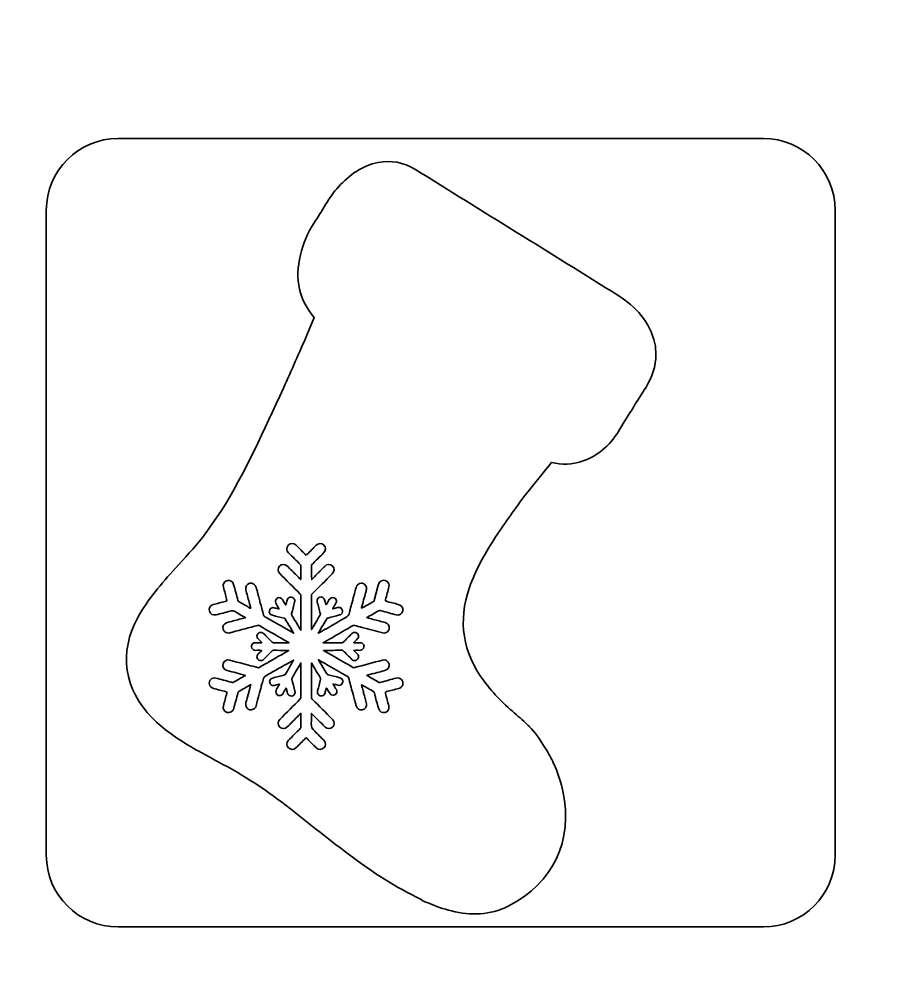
# Model space of a CAD drawing. Extents: x 33 to 2005, y -1071 to -21.
# Drawn here: x 300.2 to 549.8, y -553.9 to -287.6 of the extents above; entities that cross this region are included whole.
import ezdxf

# ---------------------------------------------------------------- set-up
doc = ezdxf.new("R2010")
doc.units = 0
doc.header["$MEASUREMENT"] = 0
doc.layers.add('Layer 1', color=7, linetype='Continuous', lineweight=0)

# ---------------------------------------------------------------- blocks, each defined once
blk = doc.blocks.new('Block_0')
at = {"layer": 'Layer 1', "color": 240, "lineweight": 35, "true_color": 0xed2024}
for points, knots in [([(753.8, -21.22), (753.8, -21.22), (84.26, -21.22), (84.26, -21.22), (55.91, -21.22), (32.93, -44.21), (32.93, -72.56), (32.93, -72.56), (32.93, -1043.07), (32.93, -1043.07), (32.93, -1056.71), (43.99, -1067.78), (57.63, -1067.78), (57.63, -1067.78), (780.43, -1067.78), (780.43, -1067.78), (794.08, -1067.78), (805.14, -1056.71), (805.14, -1043.07), (805.14, -1043.07), (805.14, -72.56), (805.14, -72.56), (805.14, -44.21), (782.15, -21.22), (753.8, -21.22)], [0, 0, 0, 0, 1, 1, 1, 2, 2, 2, 3, 3, 3, 4, 4, 4, 5, 5, 5, 6, 6, 6, 7, 7, 7, 8, 8, 8, 8]), ([(530.12, -523.26), (530.12, -534.43), (521.07, -543.48), (509.9, -543.48), (509.9, -543.48), (328.16, -543.48), (328.16, -543.48), (316.99, -543.48), (307.94, -534.43), (307.94, -523.26), (307.94, -523.26), (307.94, -341.52), (307.94, -341.52), (307.94, -330.35), (316.99, -321.3), (328.16, -321.3), (328.16, -321.3), (509.9, -321.3), (509.9, -321.3), (521.07, -321.3), (530.12, -330.35), (530.12, -341.52), (530.12, -341.52), (530.12, -523.26), (530.12, -523.26)], [0, 0, 0, 0, 1, 1, 1, 2, 2, 2, 3, 3, 3, 4, 4, 4, 5, 5, 5, 6, 6, 6, 7, 7, 7, 8, 8, 8, 8]), ([(479.32, -379.06), (477.9, -372.96), (474.06, -368.68), (468.91, -365.47), (449.85, -353.59), (430.77, -341.75), (411.68, -329.92), (408.53, -327.96), (405.05, -327.39), (401.4, -328.06), (396.83, -328.91), (393.33, -331.56), (390.25, -334.88), (387.43, -337.93), (385.64, -341.67), (383.35, -345.08), (381.48, -347.85), (380.33, -350.91), (379.52, -354.11), (377.79, -360.91), (379.25, -367.08), (383.41, -371.7), (383.41, -371.7), (381.32, -376.7), (381.32, -376.7), (379.16, -381.62), (377.01, -386.67), (374.7, -391.65), (369.25, -403.45), (364.01, -415.36), (357.11, -426.41), (357.11, -426.41), (352, -433.67), (352, -433.67), (349.53, -436.67), (346.89, -439.52), (344.29, -442.41), (340.4, -446.73), (336.54, -451.09), (333.73, -456.24), (328.31, -466.19), (329.79, -476.52), (337.78, -484.58), (340.93, -487.76), (344.59, -490.26), (348.4, -492.56), (348.51, -492.63), (348.6, -492.69), (348.7, -492.74), (348.7, -492.74), (348.7, -492.75), (348.7, -492.75), (348.7, -492.75), (348.72, -492.75), (348.72, -492.75), (349.52, -493.24), (350.15, -493.61), (350.66, -493.84), (350.66, -493.84), (354.79, -496.14), (354.79, -496.14), (355.36, -496.44), (355.84, -496.72), (356.32, -496.97), (363.56, -500.68), (370.3, -505.17), (376.69, -510.2), (384.23, -516.15), (391.67, -522.22), (399.59, -527.66), (402.75, -529.83), (405.98, -531.89), (409.44, -533.64), (409.44, -533.64), (409.5, -533.69), (409.5, -533.69), (409.5, -533.69), (413.49, -535.72), (413.49, -535.72), (413.62, -535.89), (413.82, -536.05), (414.14, -536.19), (414.58, -536.36), (415.01, -536.54), (415.44, -536.72), (415.44, -536.72), (415.48, -536.73), (415.48, -536.73), (417.62, -537.6), (419.78, -538.42), (422.04, -538.96), (427.51, -540.28), (432.88, -540.26), (438.04, -537.59), (450.77, -531.03), (456.39, -519.3), (453.42, -505.26), (452.92, -502.89), (452.2, -500.61), (451.26, -498.4), (451.22, -498.3), (451.2, -498.21), (451.15, -498.11), (451.11, -498.04), (451.09, -497.98), (451.05, -497.91), (450.42, -496.49), (449.7, -495.1), (448.87, -493.73), (447.04, -490.58), (445.33, -488.46), (444.13, -487.17), (444.14, -487.16), (444.16, -487.15), (444.17, -487.15), (443.99, -486.98), (443.82, -486.83), (443.65, -486.67), (442.87, -485.88), (442.4, -485.52), (442.4, -485.52), (441.71, -484.89), (441.05, -484.28), (440.36, -483.7), (437, -480.86), (433.86, -477.8), (431.23, -474.25), (425.21, -466.16), (423.81, -457.36), (427.11, -447.81), (428.78, -443.01), (431.23, -438.63), (433.97, -434.36), (436.61, -430.23), (439.5, -426.25), (442.42, -422.3), (442.42, -422.3), (450.25, -412.58), (450.25, -412.58), (453.08, -413.26), (456.02, -413.24), (459.12, -412.17), (463.8, -410.57), (467.11, -407.19), (469.55, -403.05), (471.89, -399.08), (474.44, -395.25), (476.85, -391.33), (478.58, -388.53), (479.61, -385.5), (479.61, -382.17), (479.58, -381.12), (479.56, -380.09), (479.32, -379.06)], [0, 0, 0, 0, 1, 1, 1, 2, 2, 2, 3, 3, 3, 4, 4, 4, 5, 5, 5, 6, 6, 6, 7, 7, 7, 8, 8, 8, 9, 9, 9, 10, 10, 10, 11, 11, 11, 12, 12, 12, 13, 13, 13, 14, 14, 14, 15, 15, 15, 16, 16, 16, 17, 17, 17, 18, 18, 18, 19, 19, 19, 20, 20, 20, 21, 21, 21, 22, 22, 22, 23, 23, 23, 24, 24, 24, 25, 25, 25, 26, 26, 26, 27, 27, 27, 28, 28, 28, 29, 29, 29, 30, 30, 30, 31, 31, 31, 32, 32, 32, 33, 33, 33, 34, 34, 34, 35, 35, 35, 36, 36, 36, 37, 37, 37, 38, 38, 38, 39, 39, 39, 40, 40, 40, 41, 41, 41, 42, 42, 42, 43, 43, 43, 44, 44, 44, 45, 45, 45, 46, 46, 46, 47, 47, 47, 48, 48, 48, 49, 49, 49, 50, 50, 50, 51, 51, 51, 51]), ([(408.32, -475.25), (408.14, -475.84), (407.7, -476.14), (407.13, -476.29), (406, -476.58), (404.87, -476.89), (403.74, -477.17), (403.44, -477.25), (403.34, -477.34), (403.44, -477.67), (403.77, -478.84), (404.08, -480.02), (404.39, -481.2), (404.61, -482.02), (404.18, -482.8), (403.38, -483.03), (402.58, -483.27), (401.79, -482.87), (401.54, -482.05), (401.22, -480.99), (400.94, -479.9), (400.67, -478.84), (400.58, -478.55), (400.48, -478.26), (400.44, -477.97), (400.39, -477.38), (400.05, -477.05), (399.55, -476.8), (399.23, -476.66), (398.94, -476.47), (398.64, -476.29), (398.37, -476.14), (398.11, -475.99), (397.84, -475.84), (397.47, -475.64), (397.09, -475.43), (396.73, -475.25), (396.75, -475.41), (396.79, -475.58), (396.81, -475.75), (396.89, -475.89), (396.95, -476.04), (396.94, -476.2), (397.07, -476.67), (397.27, -477.12), (397.31, -477.61), (397.64, -478.61), (397.92, -479.63), (398.12, -480.65), (398.27, -481.42), (397.67, -482.13), (396.87, -482.27), (396.12, -482.41), (395.4, -481.94), (395.2, -481.19), (395.11, -480.85), (395.03, -480.5), (394.94, -480.16), (394.92, -480.14), (394.92, -480.14), (394.92, -480.13), (394.86, -479.91), (394.8, -479.69), (394.73, -479.47), (394.61, -478.95), (394.47, -478.44), (394.34, -477.92), (394.24, -477.81), (394.25, -477.67), (394.22, -477.54), (393.84, -476.09), (393.45, -474.66), (393.06, -473.21), (393.03, -473.06), (392.92, -473), (392.8, -472.93), (391.02, -471.91), (389.24, -470.89), (387.48, -469.86), (387.02, -469.6), (386.57, -469.34), (386.12, -469.07), (386.12, -469.07), (386.09, -469.04), (386.09, -469.04), (386.09, -469.04), (385.37, -468.64), (385.37, -468.64), (385.37, -468.64), (385.35, -468.64), (385.35, -468.64), (385.35, -468.64), (384.58, -468.2), (384.58, -468.2), (384.63, -468.26), (384.67, -468.32), (384.71, -468.39), (385.46, -469.66), (386.23, -470.92), (386.97, -472.19), (387.04, -472.33), (387.15, -472.39), (387.28, -472.42), (388.38, -472.69), (389.49, -472.97), (390.59, -473.25), (390.92, -473.34), (391.17, -473.5), (391.32, -473.8), (391.54, -474.2), (391.51, -474.62), (391.21, -474.99), (390.92, -475.34), (390.53, -475.47), (390.09, -475.36), (389.65, -475.25), (389.24, -475.14), (388.81, -475.03), (388.77, -475.02), (388.73, -474.99), (388.67, -475.03), (388.67, -475.03), (388.76, -475.18), (388.76, -475.18), (389.04, -475.66), (389.33, -476.14), (389.62, -476.61), (389.76, -476.85), (389.79, -477.11), (389.73, -477.38), (389.51, -478.42), (388.13, -478.4), (387.66, -477.55), (387.42, -477.12), (387.15, -476.72), (386.9, -476.29), (386.88, -476.25), (386.87, -476.19), (386.79, -476.17), (386.78, -476.23), (386.76, -476.28), (386.76, -476.33), (386.64, -476.75), (386.55, -477.15), (386.43, -477.56), (386.32, -477.97), (386.04, -478.24), (385.64, -478.33), (385.24, -478.44), (384.88, -478.33), (384.59, -478.02), (384.32, -477.72), (384.26, -477.36), (384.35, -476.97), (384.63, -475.86), (384.91, -474.76), (385.18, -473.65), (385.21, -473.54), (385.21, -473.44), (385.15, -473.34), (384.35, -472.03), (383.57, -470.7), (382.77, -469.37), (382.71, -469.27), (382.66, -469.18), (382.6, -469.08), (382.6, -469.08), (382.6, -471.72), (382.6, -471.72), (382.6, -474.06), (382.6, -476.41), (382.59, -478.75), (382.59, -478.98), (382.66, -479.13), (382.82, -479.3), (384.76, -481.22), (386.68, -483.13), (388.61, -485.07), (389.14, -485.61), (389.12, -486.61), (388.59, -487.13), (387.94, -487.74), (387.04, -487.74), (386.4, -487.1), (385.18, -485.88), (383.98, -484.66), (382.75, -483.45), (382.73, -483.41), (382.68, -483.39), (382.6, -483.31), (382.6, -484.3), (382.68, -485.21), (382.57, -486.11), (382.47, -487.07), (382.82, -487.73), (383.52, -488.35), (384.42, -489.15), (385.24, -490.03), (386.09, -490.88), (386.68, -491.48), (386.7, -492.4), (386.13, -492.98), (385.53, -493.6), (384.57, -493.62), (383.95, -492.99), (383.08, -492.13), (382.21, -491.27), (381.36, -490.38), (381.16, -490.18), (381.04, -490.18), (380.85, -490.4), (379.99, -491.28), (379.12, -492.15), (378.23, -493.02), (377.63, -493.62), (376.69, -493.59), (376.1, -492.99), (375.52, -492.43), (375.52, -491.48), (376.12, -490.88), (377.22, -489.77), (378.33, -488.66), (379.46, -487.57), (379.58, -487.44), (379.62, -487.32), (379.62, -487.15), (379.62, -487.15), (379.62, -483.3), (379.62, -483.3), (379.16, -483.74), (378.76, -484.14), (378.35, -484.55), (377.49, -485.41), (376.65, -486.27), (375.79, -487.11), (375.15, -487.74), (374.24, -487.73), (373.63, -487.13), (373.04, -486.53), (373.08, -485.61), (373.72, -484.98), (375.63, -483.06), (377.54, -481.14), (379.46, -479.22), (379.54, -479.13), (379.62, -479.05), (379.62, -478.92), (379.62, -478.92), (379.62, -470.12), (379.62, -470.12), (379.62, -470.11), (379.62, -470.11), (379.62, -470.09), (379.62, -470.09), (379.62, -469.09), (379.62, -469.09), (379.58, -469.16), (379.56, -469.22), (379.52, -469.28), (378.72, -470.62), (377.94, -471.98), (377.15, -473.33), (377.07, -473.45), (377.05, -473.56), (377.1, -473.7), (377.38, -474.81), (377.68, -475.91), (377.96, -477.01), (378.04, -477.33), (378.02, -477.64), (377.84, -477.91), (377.57, -478.3), (377.19, -478.47), (376.74, -478.39), (376.29, -478.3), (375.99, -478.02), (375.87, -477.56), (375.77, -477.15), (375.66, -476.73), (375.54, -476.31), (375.52, -476.27), (375.54, -476.22), (375.48, -476.19), (375.48, -476.19), (375.39, -476.33), (375.39, -476.33), (375.11, -476.81), (374.82, -477.29), (374.55, -477.77), (374.41, -478), (374.19, -478.16), (373.93, -478.25), (372.9, -478.55), (372.26, -477.33), (372.77, -476.5), (373.04, -476.1), (373.28, -475.67), (373.52, -475.25), (373.55, -475.2), (373.6, -475.17), (373.58, -475.08), (373.52, -475.09), (373.47, -475.11), (373.41, -475.11), (373, -475.23), (372.58, -475.34), (372.18, -475.44), (371.77, -475.53), (371.41, -475.43), (371.12, -475.11), (370.83, -474.81), (370.75, -474.45), (370.89, -474.06), (371.02, -473.67), (371.3, -473.44), (371.69, -473.34), (372.8, -473.05), (373.9, -472.75), (375.01, -472.47), (375.13, -472.44), (375.2, -472.39), (375.27, -472.28), (376.03, -470.95), (376.8, -469.64), (377.59, -468.31), (377.59, -468.3), (377.6, -468.28), (377.61, -468.25), (377.61, -468.25), (377.45, -468.35), (377.45, -468.35), (377.45, -468.35), (377.43, -468.35), (377.43, -468.35), (377.43, -468.35), (375.54, -469.39), (375.54, -469.39), (373.57, -470.52), (371.6, -471.66), (369.63, -472.79), (369.35, -472.95), (369.14, -473.12), (369.08, -473.47), (368.97, -474), (368.81, -474.5), (368.67, -475), (368.67, -475), (368.48, -475.62), (368.48, -475.62), (368.42, -476.05), (368.28, -476.45), (368.17, -476.87), (367.91, -477.75), (367.72, -478.68), (367.42, -479.55), (367.3, -480.09), (367.16, -480.65), (367.03, -481.18), (366.97, -481.41), (366.86, -481.61), (366.69, -481.78), (366.61, -481.9), (366.53, -481.99), (366.37, -482), (365.96, -482.35), (365.34, -482.41), (364.83, -482.11), (364.31, -481.83), (363.97, -481.14), (364.1, -480.55), (364.15, -480.3), (364.17, -480.02), (364.31, -479.78), (364.42, -479.35), (364.48, -478.91), (364.67, -478.51), (364.75, -478.12), (364.8, -477.74), (364.95, -477.38), (365.02, -477.08), (365.11, -476.8), (365.19, -476.5), (365.29, -476.09), (365.39, -475.69), (365.52, -475.19), (364.91, -475.53), (364.36, -475.84), (363.81, -476.15), (363.28, -476.47), (362.75, -476.8), (362.21, -477.08), (362.02, -477.19), (361.94, -477.33), (361.89, -477.53), (361.5, -478.99), (361.12, -480.47), (360.72, -481.92), (360.48, -482.8), (359.68, -483.27), (358.85, -483.05), (358.03, -482.82), (357.6, -482.02), (357.84, -481.15), (358.14, -479.97), (358.45, -478.78), (358.78, -477.61), (358.86, -477.33), (358.78, -477.25), (358.52, -477.19), (357.36, -476.89), (356.18, -476.59), (355.02, -476.28), (353.81, -475.94), (353.42, -474.56), (354.29, -473.72), (354.67, -473.35), (355.14, -473.21), (355.65, -473.35), (357.12, -473.73), (358.58, -474.12), (360.05, -474.53), (360.35, -474.61), (360.59, -474.58), (360.87, -474.41), (361.89, -473.8), (362.94, -473.21), (364.03, -472.58), (363.13, -472.34), (362.3, -472.11), (361.45, -471.89), (360.59, -471.66), (359.7, -471.44), (358.85, -471.19), (357.92, -470.92), (357.48, -470.11), (357.75, -469.28), (358, -468.48), (358.78, -468.09), (359.59, -468.3), (362.21, -469.01), (364.83, -469.7), (367.46, -470.39), (367.61, -470.45), (367.72, -470.45), (367.88, -470.36), (369.96, -469.16), (372.05, -467.95), (374.13, -466.76), (374.13, -466.76), (375.38, -466.01), (375.38, -466.01), (375.38, -466.01), (376.21, -465.53), (376.21, -465.53), (376.21, -465.53), (375.33, -465.53), (375.33, -465.53), (374.18, -465.53), (373.02, -465.53), (371.85, -465.52), (371.73, -465.52), (371.65, -465.57), (371.56, -465.65), (370.75, -466.47), (369.94, -467.26), (369.14, -468.07), (368.85, -468.36), (368.51, -468.48), (368.11, -468.4), (367.7, -468.31), (367.42, -468.06), (367.31, -467.67), (367.19, -467.26), (367.27, -466.9), (367.56, -466.59), (367.86, -466.28), (368.17, -465.98), (368.47, -465.68), (368.51, -465.65), (368.55, -465.61), (368.58, -465.56), (368.52, -465.51), (368.46, -465.53), (368.41, -465.53), (367.91, -465.53), (367.44, -465.51), (366.94, -465.53), (365.98, -465.57), (365.25, -464.38), (366.03, -463.67), (366.24, -463.48), (366.47, -463.37), (366.75, -463.37), (366.75, -463.37), (368.58, -463.37), (368.58, -463.37), (368.6, -463.3), (368.55, -463.27), (368.52, -463.25), (368.52, -463.25), (367.6, -462.32), (367.6, -462.32), (367.26, -462), (367.17, -461.59), (367.32, -461.16), (367.49, -460.72), (367.83, -460.48), (368.3, -460.46), (368.62, -460.43), (368.9, -460.57), (369.14, -460.81), (369.94, -461.6), (370.74, -462.41), (371.55, -463.23), (371.65, -463.32), (371.75, -463.37), (371.91, -463.37), (371.91, -463.37), (376.3, -463.37), (376.3, -463.37), (376.3, -463.37), (375.35, -462.84), (375.35, -462.84), (375.35, -462.84), (375.29, -462.81), (375.29, -462.81), (375.27, -462.81), (375.25, -462.79), (375.24, -462.78), (375.11, -462.72), (374.99, -462.64), (374.86, -462.57), (374.86, -462.57), (374.76, -462.51), (374.76, -462.51), (372.44, -461.18), (370.15, -459.85), (367.86, -458.52), (367.71, -458.45), (367.61, -458.46), (367.47, -458.5), (365.11, -459.13), (362.74, -459.77), (360.36, -460.4), (360.05, -460.49), (359.73, -460.6), (359.4, -460.65), (358.62, -460.76), (357.92, -460.28), (357.71, -459.52), (357.53, -458.82), (357.94, -458.02), (358.67, -457.77), (359.31, -457.55), (359.95, -457.41), (360.59, -457.24), (361.72, -456.93), (362.84, -456.63), (364.03, -456.33), (363.03, -455.74), (362.06, -455.23), (361.14, -454.63), (360.64, -454.31), (360.21, -454.31), (359.7, -454.47), (358.38, -454.85), (357.04, -455.19), (355.73, -455.53), (354.89, -455.74), (354.12, -455.3), (353.89, -454.52), (353.66, -453.68), (354.09, -452.89), (354.95, -452.64), (356.09, -452.33), (357.22, -452.04), (358.34, -451.74), (358.85, -451.62), (358.85, -451.62), (358.72, -451.14), (358.43, -450.02), (358.13, -448.89), (357.83, -447.75), (357.59, -446.85), (358.03, -446.1), (358.92, -445.85), (359.68, -445.63), (360.48, -446.1), (360.7, -446.94), (361.12, -448.44), (361.53, -449.94), (361.9, -451.44), (361.95, -451.62), (362.03, -451.71), (362.18, -451.8), (362.89, -452.2), (363.6, -452.6), (364.3, -453.02), (364.44, -453.08), (364.59, -453.13), (364.68, -453.27), (364.87, -453.4), (365.1, -453.44), (365.26, -453.6), (365.31, -453.57), (365.38, -453.65), (365.43, -453.65), (365.45, -453.65), (365.48, -453.64), (365.5, -453.6), (365.41, -453.2), (365.24, -452.82), (365.2, -452.4), (365.15, -452.26), (365.1, -452.11), (365.06, -451.96), (364.75, -450.8), (364.42, -449.63), (364.13, -448.46), (363.91, -447.59), (364.42, -446.82), (365.29, -446.63), (366.06, -446.45), (366.84, -446.97), (367.05, -447.8), (367.19, -448.38), (367.35, -448.98), (367.51, -449.57), (367.55, -449.72), (367.58, -449.89), (367.64, -450.04), (367.78, -450.55), (367.91, -451.08), (368.05, -451.6), (368.08, -451.72), (368.09, -451.83), (368.11, -451.96), (368.55, -453.15), (368.76, -454.38), (369.13, -455.6), (369.19, -455.77), (369.27, -455.88), (369.43, -455.98), (371.15, -456.97), (372.86, -457.96), (374.57, -458.94), (374.57, -458.94), (374.82, -459.08), (374.82, -459.08), (374.82, -459.08), (377.6, -460.71), (377.6, -460.71), (377.45, -460.46), (377.3, -460.21), (377.16, -459.95), (377.16, -459.95), (377.15, -459.95), (377.15, -459.95), (376.5, -458.87), (375.85, -457.77), (375.19, -456.67), (375.13, -456.57), (375.05, -456.52), (374.94, -456.48), (373.82, -456.21), (372.72, -455.93), (371.61, -455.65), (371.21, -455.56), (370.93, -455.32), (370.8, -454.93), (370.66, -454.54), (370.74, -454.17), (371.02, -453.87), (371.31, -453.55), (371.66, -453.44), (372.08, -453.54), (372.5, -453.63), (372.9, -453.74), (373.32, -453.84), (373.37, -453.85), (373.42, -453.87), (373.49, -453.88), (373.49, -453.8), (373.44, -453.77), (373.42, -453.71), (373.18, -453.3), (372.93, -452.87), (372.68, -452.46), (372.14, -451.66), (372.77, -450.42), (373.8, -450.71), (374.07, -450.8), (374.28, -450.94), (374.43, -451.19), (374.71, -451.67), (375, -452.13), (375.27, -452.62), (375.27, -452.62), (375.36, -452.77), (375.36, -452.77), (375.43, -452.73), (375.43, -452.68), (375.44, -452.63), (375.54, -452.21), (375.66, -451.8), (375.76, -451.37), (375.87, -450.93), (376.16, -450.63), (376.61, -450.55), (377.07, -450.46), (377.45, -450.63), (377.71, -451.02), (377.9, -451.29), (377.93, -451.6), (377.85, -451.92), (377.57, -453.02), (377.3, -454.12), (377.01, -455.21), (376.98, -455.37), (376.98, -455.48), (377.07, -455.61), (377.7, -456.68), (378.35, -457.74), (378.99, -458.82), (379.19, -459.17), (379.4, -459.52), (379.62, -459.88), (379.62, -459.88), (379.62, -450.18), (379.62, -450.18), (379.63, -449.94), (379.56, -449.77), (379.38, -449.6), (377.47, -447.71), (375.57, -445.8), (373.66, -443.88), (373.09, -443.31), (373.07, -442.4), (373.61, -441.81), (374.14, -441.22), (375.06, -441.13), (375.66, -441.69), (376.63, -442.59), (377.54, -443.53), (378.46, -444.44), (378.82, -444.81), (379.19, -445.19), (379.57, -445.57), (379.66, -445.42), (379.62, -445.28), (379.62, -445.16), (379.62, -445.16), (379.62, -441.77), (379.62, -441.77), (379.62, -441.61), (379.6, -441.48), (379.46, -441.34), (378.37, -440.25), (377.29, -439.16), (376.18, -438.07), (375.54, -437.44), (375.5, -436.53), (376.08, -435.91), (376.68, -435.29), (377.61, -435.28), (378.27, -435.92), (378.9, -436.53), (379.52, -437.16), (380.13, -437.78), (380.39, -438.03), (380.65, -438.28), (380.88, -438.55), (381.04, -438.73), (381.13, -438.74), (381.32, -438.55), (382.18, -437.67), (383.07, -436.8), (383.93, -435.92), (384.56, -435.31), (385.49, -435.28), (386.1, -435.89), (386.71, -436.49), (386.68, -437.42), (386.04, -438.07), (384.93, -439.16), (383.82, -440.27), (382.73, -441.36), (382.65, -441.44), (382.6, -441.5), (382.6, -441.62), (382.6, -442.91), (382.6, -444.21), (382.68, -445.57), (383.19, -445.04), (383.7, -444.51), (384.21, -443.99), (384.91, -443.27), (385.63, -442.58), (386.34, -441.86), (387.03, -441.16), (387.92, -441.13), (388.57, -441.77), (389.18, -442.35), (389.14, -443.27), (388.47, -443.95), (386.57, -445.86), (384.67, -447.77), (382.75, -449.67), (382.65, -449.77), (382.6, -449.88), (382.6, -450.02), (382.6, -452.68), (382.6, -455.33), (382.65, -458.02), (382.65, -458.02), (382.65, -459.66), (382.65, -459.66), (382.68, -459.59), (382.74, -459.51), (382.77, -459.43), (383.54, -458.13), (384.3, -456.82), (385.07, -455.52), (385.14, -455.42), (385.14, -455.32), (385.11, -455.21), (384.82, -454.1), (384.53, -452.99), (384.24, -451.9), (384.14, -451.5), (384.2, -451.14), (384.48, -450.85), (384.76, -450.53), (385.11, -450.42), (385.51, -450.52), (385.93, -450.62), (386.2, -450.88), (386.31, -451.29), (386.43, -451.69), (386.54, -452.11), (386.64, -452.52), (386.65, -452.58), (386.68, -452.63), (386.69, -452.68), (386.76, -452.66), (386.78, -452.59), (386.81, -452.55), (387.06, -452.13), (387.31, -451.72), (387.55, -451.29), (388.01, -450.43), (389.39, -450.39), (389.62, -451.44), (389.68, -451.71), (389.65, -451.97), (389.51, -452.21), (389.23, -452.69), (388.95, -453.17), (388.66, -453.65), (388.66, -453.65), (388.59, -453.8), (388.59, -453.8), (388.64, -453.84), (388.68, -453.8), (388.73, -453.79), (389.14, -453.69), (389.57, -453.57), (389.98, -453.46), (390.44, -453.35), (390.82, -453.46), (391.11, -453.82), (391.42, -454.18), (391.45, -454.6), (391.25, -455.02), (391.09, -455.3), (390.84, -455.48), (390.51, -455.56), (389.42, -455.85), (388.32, -456.14), (387.21, -456.42), (387.07, -456.46), (386.98, -456.53), (386.9, -456.66), (386.18, -457.88), (385.48, -459.1), (384.76, -460.33), (384.68, -460.47), (384.59, -460.6), (384.52, -460.73), (384.52, -460.73), (385.28, -460.31), (385.28, -460.31), (385.28, -460.31), (386.49, -459.61), (386.49, -459.61), (386.49, -459.61), (386.64, -459.52), (386.64, -459.52), (386.65, -459.52), (386.65, -459.52), (386.65, -459.52), (388.34, -458.54), (390.04, -457.55), (391.72, -456.58), (391.83, -456.51), (391.95, -456.43), (392.08, -456.39), (392.86, -456.11), (393.23, -455.53), (393.31, -454.74), (393.32, -454.68), (393.36, -454.61), (393.38, -454.56), (393.42, -454.38), (393.47, -454.21), (393.51, -454.02), (393.7, -453.36), (393.87, -452.71), (394.06, -452.04), (394.28, -451.19), (394.51, -450.36), (394.72, -449.51), (394.89, -448.99), (394.94, -448.44), (395.16, -447.94), (395.15, -447.83), (395.19, -447.73), (395.25, -447.64), (395.35, -447.14), (395.7, -446.85), (396.16, -446.69), (396.72, -446.5), (397.25, -446.59), (397.66, -447.01), (397.99, -447.33), (398.14, -447.68), (398.14, -448.07), (398.14, -448.25), (398.11, -448.42), (398.05, -448.61), (398.04, -448.83), (397.94, -449.02), (397.88, -449.22), (397.86, -449.24), (397.86, -449.27), (397.85, -449.3), (397.69, -449.96), (397.53, -450.63), (397.31, -451.29), (397.14, -452), (396.98, -452.72), (396.74, -453.43), (396.74, -453.43), (396.73, -453.44), (396.73, -453.45), (396.69, -453.65), (396.75, -453.69), (396.93, -453.59), (398, -452.97), (399.06, -452.35), (400.14, -451.74), (400.24, -451.68), (400.26, -451.6), (400.29, -451.49), (400.29, -451.49), (401.42, -447.21), (401.42, -447.21), (401.59, -446.57), (401.88, -446.04), (402.58, -445.85), (403.65, -445.57), (404.69, -446.52), (404.42, -447.59), (404.13, -448.82), (403.8, -450.02), (403.44, -451.24), (403.34, -451.57), (403.44, -451.64), (403.74, -451.72), (404.85, -452), (405.96, -452.3), (407.07, -452.59), (408.07, -452.85), (408.53, -453.54), (408.33, -454.46), (408.16, -455.24), (407.32, -455.76), (406.55, -455.56), (405.08, -455.16), (403.63, -454.77), (402.19, -454.37), (401.86, -454.28), (401.61, -454.32), (401.33, -454.49), (400.31, -455.1), (399.28, -455.68), (398.19, -456.32), (398.83, -456.49), (399.41, -456.65), (399.99, -456.81), (401.12, -457.1), (402.26, -457.39), (403.37, -457.71), (404.43, -458.02), (404.82, -459.01), (404.32, -459.94), (404.03, -460.48), (403.3, -460.79), (402.69, -460.62), (400.75, -460.1), (398.84, -459.59), (396.9, -459.07), (396.17, -458.88), (395.45, -458.69), (394.72, -458.5), (394.58, -458.45), (394.47, -458.46), (394.34, -458.54), (392.46, -459.62), (390.58, -460.71), (388.7, -461.79), (388.31, -462.04), (387.9, -462.26), (387.48, -462.51), (387.48, -462.51), (387.45, -462.51), (387.45, -462.51), (387.38, -462.57), (387.31, -462.6), (387.23, -462.64), (387.22, -462.64), (387.21, -462.64), (387.21, -462.65), (387.21, -462.65), (387.2, -462.65), (387.2, -462.65), (387.2, -462.65), (386.83, -462.85), (386.83, -462.85), (386.83, -462.85), (386.82, -462.85), (386.82, -462.85), (386.82, -462.85), (385.88, -463.37), (385.88, -463.37), (385.88, -463.37), (391.21, -463.37), (391.21, -463.37), (391.36, -463.37), (391.46, -463.32), (391.58, -463.23), (392.37, -462.41), (393.18, -461.6), (393.99, -460.81), (394.22, -460.57), (394.51, -460.43), (394.82, -460.46), (395.29, -460.48), (395.63, -460.72), (395.79, -461.16), (395.95, -461.59), (395.86, -462), (395.53, -462.32), (395.21, -462.63), (394.91, -462.93), (394.61, -463.25), (394.57, -463.27), (394.52, -463.3), (394.53, -463.37), (394.53, -463.37), (396.36, -463.37), (396.36, -463.37), (396.65, -463.37), (396.89, -463.48), (397.09, -463.67), (397.88, -464.38), (397.14, -465.57), (396.17, -465.53), (395.69, -465.51), (395.2, -465.53), (394.7, -465.53), (394.66, -465.53), (394.59, -465.51), (394.54, -465.56), (394.58, -465.61), (394.62, -465.65), (394.66, -465.68), (394.96, -465.98), (395.26, -466.28), (395.56, -466.59), (395.84, -466.9), (395.93, -467.26), (395.82, -467.67), (395.69, -468.06), (395.42, -468.31), (395.01, -468.4), (394.61, -468.48), (394.26, -468.36), (393.98, -468.07), (393.17, -467.26), (392.36, -466.47), (391.55, -465.65), (391.48, -465.57), (391.39, -465.52), (391.26, -465.52), (389.61, -465.53), (387.95, -465.53), (386.3, -465.53), (386.3, -465.53), (385.99, -465.53), (385.99, -465.53), (385.99, -465.53), (386.81, -466), (386.81, -466), (386.81, -466), (387.46, -466.39), (387.46, -466.39), (387.48, -466.39), (387.48, -466.39), (387.48, -466.39), (387.93, -466.65), (388.38, -466.92), (388.84, -467.19), (390.65, -468.23), (392.47, -469.28), (394.29, -470.33), (394.45, -470.43), (394.59, -470.45), (394.77, -470.39), (397.39, -469.69), (400.03, -468.98), (402.66, -468.28), (403.47, -468.06), (404.24, -468.54), (404.48, -469.39), (404.69, -470.11), (404.25, -470.92), (403.47, -471.15), (402.21, -471.52), (400.92, -471.83), (399.66, -472.19), (399.17, -472.31), (398.71, -472.44), (398.2, -472.58), (399.36, -473.25), (400.48, -473.9), (401.59, -474.56), (401.79, -474.66), (401.97, -474.56), (402.16, -474.53), (403.6, -474.13), (405.04, -473.74), (406.47, -473.36), (407.66, -473.06), (408.65, -474.07), (408.32, -475.25)], [0, 0, 0, 0, 1, 1, 1, 2, 2, 2, 3, 3, 3, 4, 4, 4, 5, 5, 5, 6, 6, 6, 7, 7, 7, 8, 8, 8, 9, 9, 9, 10, 10, 10, 11, 11, 11, 12, 12, 12, 13, 13, 13, 14, 14, 14, 15, 15, 15, 16, 16, 16, 17, 17, 17, 18, 18, 18, 19, 19, 19, 20, 20, 20, 21, 21, 21, 22, 22, 22, 23, 23, 23, 24, 24, 24, 25, 25, 25, 26, 26, 26, 27, 27, 27, 28, 28, 28, 29, 29, 29, 30, 30, 30, 31, 31, 31, 32, 32, 32, 33, 33, 33, 34, 34, 34, 35, 35, 35, 36, 36, 36, 37, 37, 37, 38, 38, 38, 39, 39, 39, 40, 40, 40, 41, 41, 41, 42, 42, 42, 43, 43, 43, 44, 44, 44, 45, 45, 45, 46, 46, 46, 47, 47, 47, 48, 48, 48, 49, 49, 49, 50, 50, 50, 51, 51, 51, 52, 52, 52, 53, 53, 53, 54, 54, 54, 55, 55, 55, 56, 56, 56, 57, 57, 57, 58, 58, 58, 59, 59, 59, 60, 60, 60, 61, 61, 61, 62, 62, 62, 63, 63, 63, 64, 64, 64, 65, 65, 65, 66, 66, 66, 67, 67, 67, 68, 68, 68, 69, 69, 69, 70, 70, 70, 71, 71, 71, 72, 72, 72, 73, 73, 73, 74, 74, 74, 75, 75, 75, 76, 76, 76, 77, 77, 77, 78, 78, 78, 79, 79, 79, 80, 80, 80, 81, 81, 81, 82, 82, 82, 83, 83, 83, 84, 84, 84, 85, 85, 85, 86, 86, 86, 87, 87, 87, 88, 88, 88, 89, 89, 89, 90, 90, 90, 91, 91, 91, 92, 92, 92, 93, 93, 93, 94, 94, 94, 95, 95, 95, 96, 96, 96, 97, 97, 97, 98, 98, 98, 99, 99, 99, 100, 100, 100, 101, 101, 101, 102, 102, 102, 103, 103, 103, 104, 104, 104, 105, 105, 105, 106, 106, 106, 107, 107, 107, 108, 108, 108, 109, 109, 109, 110, 110, 110, 111, 111, 111, 112, 112, 112, 113, 113, 113, 114, 114, 114, 115, 115, 115, 116, 116, 116, 117, 117, 117, 118, 118, 118, 119, 119, 119, 120, 120, 120, 121, 121, 121, 122, 122, 122, 123, 123, 123, 124, 124, 124, 125, 125, 125, 126, 126, 126, 127, 127, 127, 128, 128, 128, 129, 129, 129, 130, 130, 130, 131, 131, 131, 132, 132, 132, 133, 133, 133, 134, 134, 134, 135, 135, 135, 136, 136, 136, 137, 137, 137, 138, 138, 138, 139, 139, 139, 140, 140, 140, 141, 141, 141, 142, 142, 142, 143, 143, 143, 144, 144, 144, 145, 145, 145, 146, 146, 146, 147, 147, 147, 148, 148, 148, 149, 149, 149, 150, 150, 150, 151, 151, 151, 152, 152, 152, 153, 153, 153, 154, 154, 154, 155, 155, 155, 156, 156, 156, 157, 157, 157, 158, 158, 158, 159, 159, 159, 160, 160, 160, 161, 161, 161, 162, 162, 162, 163, 163, 163, 164, 164, 164, 165, 165, 165, 166, 166, 166, 167, 167, 167, 168, 168, 168, 169, 169, 169, 170, 170, 170, 171, 171, 171, 172, 172, 172, 173, 173, 173, 174, 174, 174, 175, 175, 175, 176, 176, 176, 177, 177, 177, 178, 178, 178, 179, 179, 179, 180, 180, 180, 181, 181, 181, 182, 182, 182, 183, 183, 183, 184, 184, 184, 185, 185, 185, 186, 186, 186, 187, 187, 187, 188, 188, 188, 189, 189, 189, 190, 190, 190, 191, 191, 191, 192, 192, 192, 193, 193, 193, 194, 194, 194, 195, 195, 195, 196, 196, 196, 197, 197, 197, 198, 198, 198, 199, 199, 199, 200, 200, 200, 201, 201, 201, 202, 202, 202, 203, 203, 203, 204, 204, 204, 205, 205, 205, 206, 206, 206, 207, 207, 207, 208, 208, 208, 209, 209, 209, 210, 210, 210, 211, 211, 211, 212, 212, 212, 213, 213, 213, 214, 214, 214, 215, 215, 215, 216, 216, 216, 217, 217, 217, 218, 218, 218, 219, 219, 219, 220, 220, 220, 221, 221, 221, 222, 222, 222, 223, 223, 223, 224, 224, 224, 225, 225, 225, 226, 226, 226, 227, 227, 227, 228, 228, 228, 229, 229, 229, 230, 230, 230, 231, 231, 231, 232, 232, 232, 233, 233, 233, 234, 234, 234, 235, 235, 235, 236, 236, 236, 237, 237, 237, 238, 238, 238, 239, 239, 239, 240, 240, 240, 241, 241, 241, 242, 242, 242, 243, 243, 243, 244, 244, 244, 245, 245, 245, 246, 246, 246, 247, 247, 247, 248, 248, 248, 249, 249, 249, 250, 250, 250, 251, 251, 251, 252, 252, 252, 253, 253, 253, 254, 254, 254, 255, 255, 255, 256, 256, 256, 257, 257, 257, 258, 258, 258, 259, 259, 259, 260, 260, 260, 261, 261, 261, 262, 262, 262, 263, 263, 263, 264, 264, 264, 265, 265, 265, 266, 266, 266, 267, 267, 267, 268, 268, 268, 269, 269, 269, 270, 270, 270, 271, 271, 271, 272, 272, 272, 273, 273, 273, 274, 274, 274, 275, 275, 275, 276, 276, 276, 277, 277, 277, 278, 278, 278, 279, 279, 279, 280, 280, 280, 281, 281, 281, 282, 282, 282, 283, 283, 283, 284, 284, 284, 285, 285, 285, 286, 286, 286, 287, 287, 287, 288, 288, 288, 289, 289, 289, 290, 290, 290, 291, 291, 291, 292, 292, 292, 293, 293, 293, 294, 294, 294, 295, 295, 295, 296, 296, 296, 297, 297, 297, 298, 298, 298, 299, 299, 299, 300, 300, 300, 301, 301, 301, 302, 302, 302, 303, 303, 303, 304, 304, 304, 305, 305, 305, 306, 306, 306, 307, 307, 307, 308, 308, 308, 309, 309, 309, 310, 310, 310, 311, 311, 311, 312, 312, 312, 313, 313, 313, 314, 314, 314, 315, 315, 315, 316, 316, 316, 317, 317, 317, 318, 318, 318, 319, 319, 319, 320, 320, 320, 321, 321, 321, 322, 322, 322, 323, 323, 323, 324, 324, 324, 325, 325, 325, 326, 326, 326, 327, 327, 327, 328, 328, 328, 329, 329, 329, 330, 330, 330, 331, 331, 331, 332, 332, 332, 333, 333, 333, 334, 334, 334, 335, 335, 335, 336, 336, 336, 337, 337, 337, 338, 338, 338, 339, 339, 339, 340, 340, 340, 341, 341, 341, 342, 342, 342, 343, 343, 343, 344, 344, 344, 345, 345, 345, 346, 346, 346, 347, 347, 347, 348, 348, 348, 349, 349, 349, 350, 350, 350, 351, 351, 351, 352, 352, 352, 353, 353, 353, 354, 354, 354, 355, 355, 355, 356, 356, 356, 357, 357, 357, 358, 358, 358, 359, 359, 359, 360, 360, 360, 361, 361, 361, 362, 362, 362, 363, 363, 363, 364, 364, 364, 365, 365, 365, 366, 366, 366, 367, 367, 367, 368, 368, 368, 369, 369, 369, 370, 370, 370, 371, 371, 371, 372, 372, 372, 373, 373, 373, 374, 374, 374, 375, 375, 375, 376, 376, 376, 377, 377, 377, 378, 378, 378, 379, 379, 379, 380, 380, 380, 381, 381, 381, 382, 382, 382, 383, 383, 383, 384, 384, 384, 385, 385, 385, 385])]:
    blk.add_open_spline(points, degree=3, knots=knots, dxfattribs=at)

msp = doc.modelspace()

# ---------------------------------------------------------------- block references
at = {"layer": 'Layer 1'}
msp.add_blockref('Block_0', (0, 0), dxfattribs=at)

doc.saveas('drawing.dxf')
